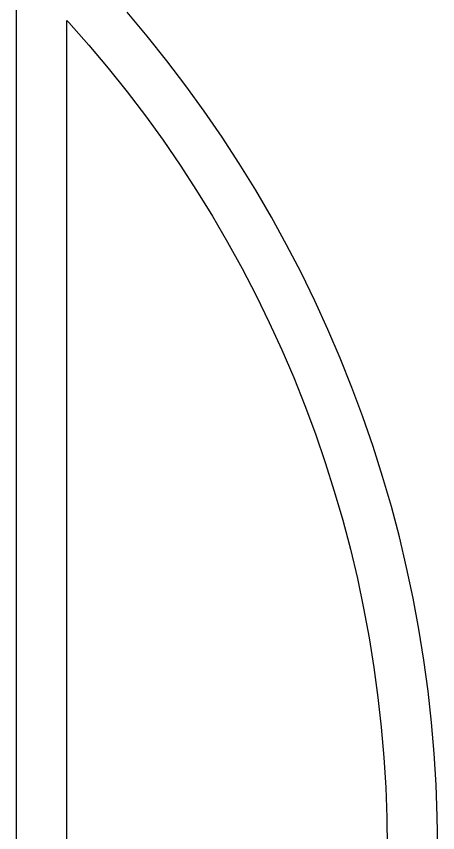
# Model space of a CAD drawing. Extents: x -18 to 83, y -18 to 83.
# Drawn here: x 66.25 to 82.95, y 32.85 to 65.21 of the extents above; entities that cross this region are included whole.
import ezdxf

# ---------------------------------------------------------------- set-up
doc = ezdxf.new("R2010")
doc.units = 0

msp = doc.modelspace()

# ---------------------------------------------------------------- linework, layer by layer
for p, q in [((66.25, 66.25), (66.25, -1.75)), ((71.4416, 64.4137), (70.6405, 65.3659)), ((68.25, 65.0457), (68.3343, 64.9549)), ((68.25, -0.54568), (68.25, 65.0457)), ((68.3343, 64.9549), (69.1261, 64.0595)), ((72.2192, 63.4422), (71.4416, 64.4137)), ((69.1261, 64.0595), (69.8956, 63.1449)), ((72.9726, 62.452), (72.2192, 63.4422)), ((69.8956, 63.1449), (70.6425, 62.2118)), ((73.7016, 61.4435), (72.9726, 62.452)), ((70.6425, 62.2118), (71.3662, 61.2605)), ((71.3662, 61.2605), (72.0664, 60.2919)), ((74.4055, 60.4174), (73.7016, 61.4435)), ((72.0664, 60.2919), (72.7426, 59.3063)), ((75.0841, 59.3744), (74.4055, 60.4174)), ((72.7426, 59.3063), (73.3944, 58.3044)), ((75.7368, 58.315), (75.0841, 59.3744)), ((73.3944, 58.3044), (74.0214, 57.2868)), ((76.3634, 57.2399), (75.7368, 58.315)), ((74.0214, 57.2868), (74.6232, 56.2541)), ((76.9634, 56.1498), (76.3634, 57.2399)), ((74.6232, 56.2541), (75.1996, 55.207)), ((77.5365, 55.0453), (76.9634, 56.1498)), ((75.1996, 55.207), (75.75, 54.1461)), ((78.0823, 53.927), (77.5365, 55.0453)), ((75.75, 54.1461), (76.2743, 53.0719)), ((78.6004, 52.7957), (78.0823, 53.927)), ((76.2743, 53.0719), (76.772, 51.9852)), ((79.0907, 51.652), (78.6004, 52.7957)), ((76.772, 51.9852), (77.2429, 50.8867)), ((79.5527, 50.4967), (79.0907, 51.652)), ((77.2429, 50.8867), (77.6868, 49.7769)), ((79.9863, 49.3303), (79.5527, 50.4967)), ((77.6868, 49.7769), (78.1032, 48.6565)), ((80.3911, 48.1537), (79.9863, 49.3303)), ((78.1032, 48.6565), (78.492, 47.5263)), ((80.7669, 46.9674), (80.3911, 48.1537)), ((78.492, 47.5263), (78.853, 46.3869)), ((81.1134, 45.7723), (80.7669, 46.9674)), ((78.853, 46.3869), (79.1859, 45.2389)), ((81.4306, 44.5691), (81.1134, 45.7723)), ((79.1859, 45.2389), (79.4905, 44.0831)), ((81.7181, 43.3584), (81.4306, 44.5691)), ((79.4905, 44.0831), (79.7667, 42.9202)), ((81.9758, 42.1411), (81.7181, 43.3584)), ((79.7667, 42.9202), (80.0142, 41.7509)), ((82.2036, 40.9178), (81.9758, 42.1411)), ((80.0142, 41.7509), (80.233, 40.5758)), ((82.4012, 39.6892), (82.2036, 40.9178)), ((80.233, 40.5758), (80.4229, 39.3958)), ((82.5687, 38.4562), (82.4012, 39.6892)), ((80.4229, 39.3958), (80.5838, 38.2114)), ((80.5838, 38.2114), (80.7155, 37.0234)), ((82.7059, 37.2195), (82.5687, 38.4562)), ((82.8126, 35.9797), (82.7059, 37.2195)), ((80.7155, 37.0234), (80.818, 35.8326)), ((82.8889, 34.7377), (82.8126, 35.9797)), ((80.818, 35.8326), (80.8913, 34.6396)), ((80.8913, 34.6396), (80.9353, 33.4451)), ((82.9347, 33.4942), (82.8889, 34.7377)), ((80.9353, 33.4451), (80.95, 32.25)), ((82.95, 32.25), (82.9347, 33.4942))]:
    msp.add_line(p, q)

doc.saveas('drawing.dxf')
